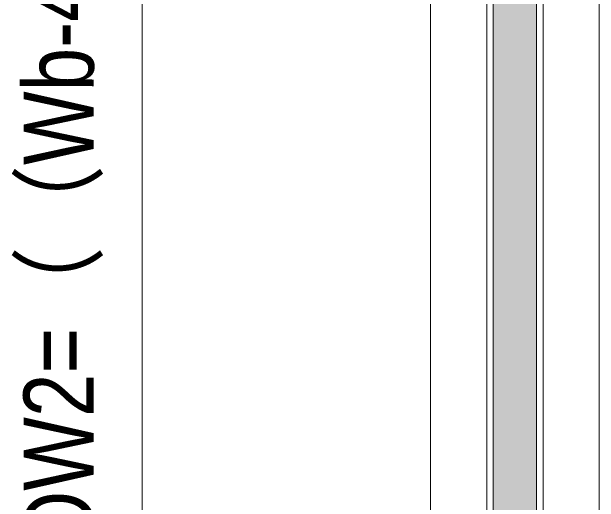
# Model space of a CAD drawing. Units: millimetres, scale not verified. Extents: x -9094 to 9094, y -4567 to 4567.
# Drawn here: x 1319.2 to 1778.7, y 1380.3 to 1764.2 of the extents above; entities that cross this region are included whole.
import ezdxf
from ezdxf.enums import TextEntityAlignment as Align

# ---------------------------------------------------------------- set-up
doc = ezdxf.new("R2010")
doc.units = ezdxf.units.MM
doc.header["$LTSCALE"] = 30
doc.layers.add('0-0_3一般', color=254, linetype='Continuous', lineweight=20)
doc.layers.add('0-2_2寸法-1', color=7, linetype='Continuous', lineweight=15)
doc.styles.add('ＭＳ Ｐゴシック', font='')
doc.styles.get('ＭＳ Ｐゴシック').set_extended_font_data('MS PGothic')

# ---------------------------------------------------------------- blocks, each defined once
blk = doc.blocks.new('グループ-59')
at = {"layer": '0-0_3一般', "color": 7, "lineweight": 15}
blk.add_lwpolyline([(131310, 34752), (131310, 58632), (132330, 58632), (132330, 34752)], close=True, dxfattribs=at)
at = {"layer": '0-0_3一般'}
blk.add_solid([(131310, 34752), (132330, 34752), (131310, 58632), (132330, 58632)], dxfattribs=at)
blk = doc.blocks.new('グループ-74')
at = {"layer": '0-0_3一般', "color": 7, "lineweight": 15}
for points in [[(129840, 9915), (129840, 83475), (131160, 83475), (131160, 9915)], [(131160, 9915), (131160, 83475), (132480, 83475), (132480, 9915)], [(132480, 9915), (132480, 83475), (133800, 83475), (133800, 9915)]]:
    blk.add_lwpolyline(points, close=True, dxfattribs=at)
at = {"layer": '0-0_3一般'}
blk.add_blockref('グループ-59', (0, 0), dxfattribs=at)
blk = doc.blocks.new('グループ-75')
at = {"layer": '0-0_3一般'}
blk.add_blockref('グループ-74', (0, 0), dxfattribs=at)

msp = doc.modelspace()

# ---------------------------------------------------------------- linework, layer by layer
at = {"layer": '0-2_2寸法-1'}
msp.add_line((1421.25, 1970.6), (1421.25, 1142.6), dxfattribs=at)

# ---------------------------------------------------------------- block references
at = {"layer": '0-0_3一般', "xscale": 0.03333333, "yscale": 0.03333333}
msp.add_blockref('グループ-75', (-2681.25, 0), dxfattribs=at)

# ---------------------------------------------------------------- texts
at = {"layer": '0-2_2寸法-1', "style": 'ＭＳ Ｐゴシック', "width": 0.85}
msp.add_text('引き戸扉幅 DW2=（（Wb-44）+32）/3', height=54.99, rotation=90, dxfattribs=at).set_placement((1399.86, 1009.35), align=Align.BOTTOM_LEFT)

doc.saveas('drawing.dxf')
